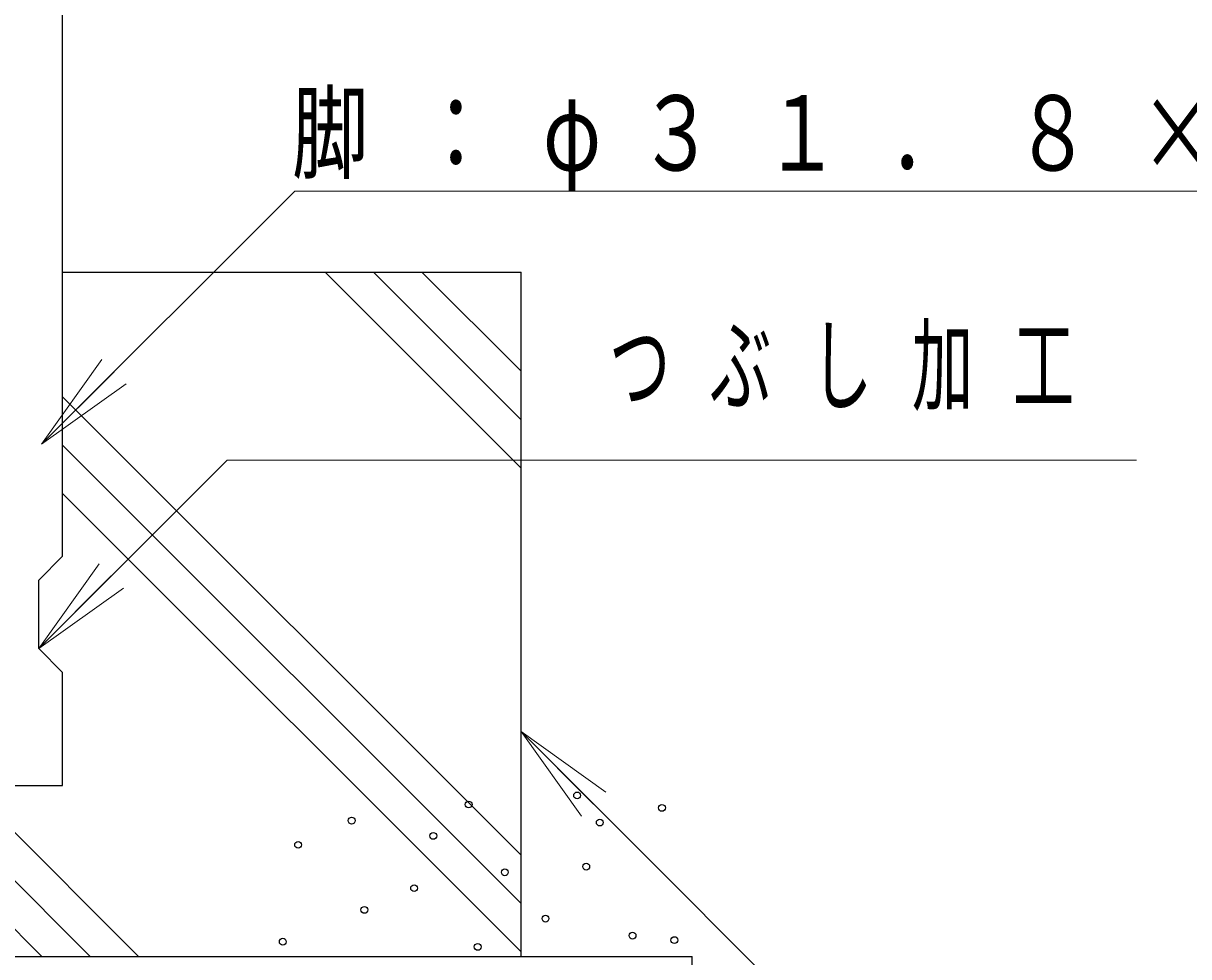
# Model space of a CAD drawing. Units: millimetres on the paper. Extents: x -385 to 0, y -12 to 267.
# Drawn here: x -102.16 to -68.1, y 73.33 to 100.61 of the extents above; entities that cross this region are included whole.
import ezdxf

# ---------------------------------------------------------------- set-up
doc = ezdxf.new("R2010")
doc.units = ezdxf.units.MM
doc.layers.add('1_10', color=7, linetype='Continuous', lineweight=13)
doc.styles.add('ＭＳ ゴシック', font='')
doc.styles.get('ＭＳ ゴシック').set_extended_font_data('MS Gothic')

msp = doc.modelspace()

# ---------------------------------------------------------------- linework, layer by layer
at = {"layer": '1_10', "lineweight": 25}
for p, q in [((-101.011, 85.036), (-101.011, 103.336)), ((-101.011, 93.336), (-87.611, 93.336)), ((-87.611, 73.336), (-87.611, 93.336)), ((-101.711, 84.336), (-101.011, 85.036)), ((-101.711, 82.336), (-101.711, 84.336)), ((-101.711, 82.336), (-101.011, 81.636)), ((-101.011, 78.336), (-101.011, 81.636)), ((-104.211, 78.336), (-101.011, 78.336)), ((-122.611, 73.336), (-82.611, 73.336)), ((-82.611, 63.336), (-82.611, 73.336))]:
    msp.add_line(p, q, dxfattribs=at)
at = {"layer": '1_10'}
for p, q in [((-93.336, 93.336), (-87.611, 87.611)), ((-91.922, 93.336), (-87.611, 89.025)), ((-90.508, 93.336), (-87.611, 90.439)), ((-117.611, 90.741), (-100.206, 73.336)), ((-101.628, 88.305), (-99.861, 90.78)), ((-101.628, 88.305), (-99.507, 90.427)), ((-99.153, 90.073), (-101.628, 88.305)), ((-101.011, 89.697), (-87.611, 76.297)), ((-117.611, 89.327), (-101.621, 73.336)), ((-101.011, 88.283), (-87.611, 74.883)), ((-101.011, 86.869), (-87.611, 73.469)), ((-101.711, 82.336), (-99.943, 84.811)), ((-101.711, 82.336), (-99.59, 84.458)), ((-99.236, 84.104), (-101.711, 82.336)), ((-87.611, 79.908), (-85.49, 77.786)), ((-87.611, 79.908), (-85.136, 78.14)), ((-85.843, 77.433), (-87.611, 79.908)), ((-103.792, 78.336), (-98.792, 73.336))]:
    msp.add_line(p, q, dxfattribs=at)
for points in [[(-101.628, 88.305), (-94.226, 95.708), (-39.781, 95.708)], [(-101.711, 82.336), (-96.201, 87.846), (-69.625, 87.846)], [(-87.611, 79.908), (-76.869, 69.166), (-58.666, 69.166)]]:
    msp.add_lwpolyline(points, dxfattribs=at)
at = {"layer": '1_10', "lineweight": 25}
for centre in [(-85.972, 78.041), (-89.144, 77.776), (-83.494, 77.677), (-92.563, 77.305), (-85.311, 77.248), (-94.129, 76.597), (-90.178, 76.858), (-85.708, 75.959), (-88.086, 75.794), (-90.737, 75.33), (-92.191, 74.696), (-86.897, 74.439), (-84.353, 73.944), (-94.576, 73.765), (-88.879, 73.613), (-83.131, 73.812)]:
    msp.add_circle(centre, 0.1, dxfattribs=at)

# ---------------------------------------------------------------- texts
at = {"layer": '1_10', "char_height": 2.199, "style": 'ＭＳ ゴシック'}
for s, insert, attachment_point in [('\\T1.63;\\W0.75;脚：φ３１．８×１．６（メッキ鋼管）', (-94.308, 95.708), 7), ('\\T1.64;\\W0.6;つぶし加工', (-85.042, 90.496), 4)]:
    msp.add_mtext(s, dxfattribs=dict(at, insert=insert, attachment_point=attachment_point))

doc.saveas('drawing.dxf')
